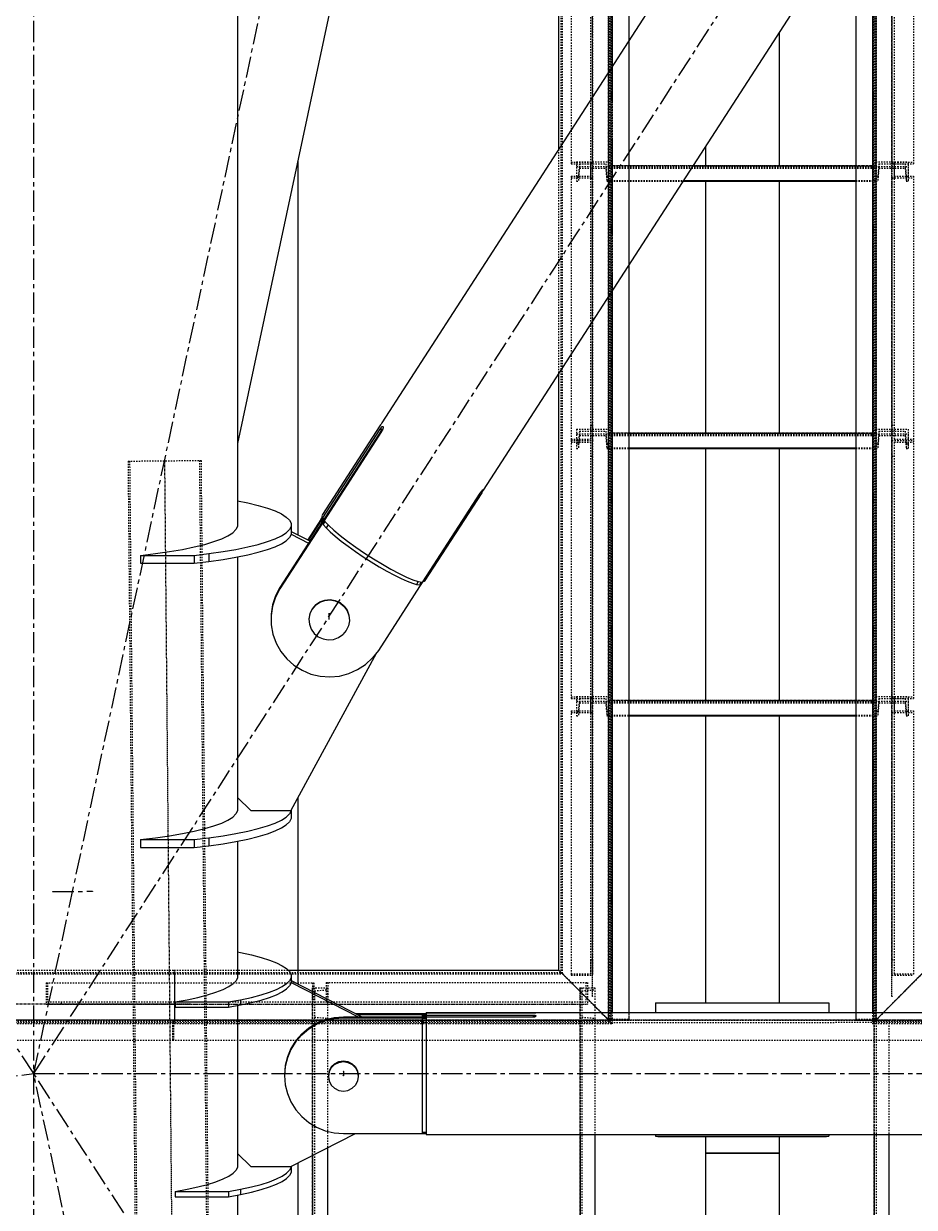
# Model space of a CAD drawing. Header units: millimetres. Extents: x 5143 to 30813, y 232 to 21408.
# Drawn here: x 22896.2 to 23229.3, y 4210.2 to 4653 of the extents above; entities that cross this region are included whole.
import ezdxf

# ---------------------------------------------------------------- set-up
doc = ezdxf.new("R2010")
doc.units = ezdxf.units.MM
doc.header["$LTSCALE"] = 0.25
for name, pattern in [('CENTER', [50.8, 31.75, -6.35, 6.35, -6.35]), ('XKITLINE00', [0]), ('XKITLINE02', [4, 2, -2]), ('XKITLINE03', [6, 3, -1, 1, -1])]:
    doc.linetypes.add(name, pattern=pattern)

msp = doc.modelspace()

# ---------------------------------------------------------------- linework, layer by layer
at = {"color": 8, "linetype": 'CENTER'}
for p, q in [((22900, 4260.27), (21825, 5900.27)), ((22900, 3985.69), (22900, 5629.8)), ((22900, 4260.27), (23430, 5080.27)), ((22900, 4260.27), (23075, 5080.27)), ((23010.5, 4430.1), (23010.5, 4432.38)), ((22907.12, 4328.32), (22921.95, 4328.45)), ((21825, 4120.57), (22900, 4260.27)), ((22899.99, 4260.27), (23429.99, 4260.27)), ((23075, 3440.27), (22900, 4260.27)), ((23430, 3440.27), (22900, 4260.27)), ((23015.8, 4261.06), (23015.8, 4259.48))]:
    msp.add_line(p, q, dxfattribs=at)
at = {"color": 1, "linetype": 'XKITLINE03'}
for p, q in [((23109.01, 4289.11), (23109.01, 5553.53)), ((23220.99, 4289.12), (23220.99, 5553.53)), ((23115.01, 4280.28), (23115.01, 5549.66)), ((23215.01, 5549.66), (23214.98, 4280.28)), ((23109.01, 4601.13), (23109.01, 4697.01)), ((23220.99, 4697.01), (23220.99, 4601.13)), ((23115.01, 4601.29), (23115.01, 4599.59)), ((23214.99, 4599.59), (23214.99, 4601.29)), ((23214.99, 4599.78), (23115.01, 4599.78)), ((23109.01, 4497.04), (23109.01, 4595.32)), ((23220.99, 4595.32), (23220.99, 4497.04)), ((23115.01, 4501.3), (23115.01, 4499.6)), ((23214.99, 4499.79), (23115.01, 4499.79)), ((23214.99, 4499.6), (23214.99, 4501.3)), ((23109.01, 4401.16), (23109.01, 4497.04)), ((23220.99, 4497.04), (23220.99, 4401.16)), ((22948.91, 4489.49), (22953.34, 4010.31)), ((23115.01, 4401.32), (23115.01, 4399.62)), ((23214.99, 4399.62), (23214.99, 4401.32)), ((23214.99, 4399.8), (23115.01, 4399.8)), ((23109.01, 4297.06), (23109.01, 4395.34)), ((23220.99, 4395.34), (23220.99, 4297.06)), ((23004.32, 4168.28), (23004.32, 4292.28)), ((23104.32, 4168.28), (23104.32, 4292.28)), ((22958.6, 4286.26), (21734.99, 4286.26)), ((22904.62, 4286.26), (23004.23, 4286.26)), ((23009.98, 4286.27), (23107.07, 4286.27)), ((22951.9, 4280.27), (21735, 4280.27)), ((23379.74, 4280.28), (22951.9, 4280.27)), ((23214.32, 4168.27), (23214.32, 4280.27))]:
    msp.add_line(p, q, dxfattribs=at)
at = {"color": 3, "linetype": 'XKITLINE02'}
for p, q in [((23097.16, 5550.14), (23097.16, 4298.1)), ((23097.69, 5550.18), (23097.69, 4297.68)), ((23114.93, 5550.18), (23114.93, 4280.34)), ((23115.01, 5549.96), (23115.01, 4280.58)), ((23115.01, 5549.66), (23115.01, 4280.28)), ((23115.46, 5550.14), (23115.46, 4279.7)), ((23115.86, 5549.94), (23115.86, 4280.56)), ((23115.86, 5549.68), (23115.86, 4280.3)), ((23116.31, 5550.19), (23116.31, 4278.85)), ((23122.51, 5549.96), (23122.51, 4280.57)), ((23122.51, 5549.67), (23122.51, 4280.28)), ((23207.5, 5549.95), (23207.48, 4280.57)), ((23207.51, 5549.67), (23207.48, 4280.29)), ((23207.51, 5549.66), (23207.48, 4280.28)), ((23214.15, 5549.94), (23214.13, 4280.56)), ((23214.16, 5549.68), (23214.13, 4280.3)), ((23214.54, 5550.14), (23214.54, 4279.7)), ((23215, 5549.97), (23214.98, 4280.58)), ((23215.01, 5549.66), (23214.98, 4280.28)), ((23215.07, 5550.18), (23215.07, 4280.33)), ((23101.01, 4697.01), (23101.01, 4600.55)), ((23108.21, 4696.42), (23108.21, 4595.25)), ((23109.01, 4697.01), (23109.01, 4595.25)), ((23220.99, 4697.01), (23220.99, 4595.25)), ((23221.79, 4696.43), (23221.79, 4595.25)), ((23228.99, 4697.01), (23228.99, 4600.55)), ((23122.51, 4646.44), (23122.51, 4562.58)), ((23116.31, 4636.85), (23116.31, 4552.99)), ((23096.31, 4605.91), (23096.31, 4299.07)), ((23101.01, 4601.13), (23109.01, 4601.13)), ((23101.01, 4600.55), (23108.21, 4600.55)), ((23103.01, 4601.29), (23103.01, 4594.09)), ((23103.01, 4601.29), (23115.01, 4601.29)), ((23104.07, 4600.59), (23103.69, 4595.79)), ((23104.07, 4600.59), (23113.94, 4600.59)), ((23104.07, 4600.59), (23104.07, 4598.89)), ((23108.21, 4601.06), (23108.21, 4497.61)), ((23108.21, 4601.06), (23109.01, 4601.06)), ((23109.01, 4601.06), (23109.01, 4501.3)), ((23113.94, 4600.59), (23114.33, 4595.79)), ((23113.94, 4600.59), (23113.94, 4598.89)), ((23115.01, 4601.29), (23115.01, 4594.09)), ((23214.99, 4601.29), (23214.99, 4599.59)), ((23214.99, 4601.29), (23214.99, 4595.79)), ((23214.99, 4601.29), (23226.99, 4601.29)), ((23216.05, 4600.59), (23215.67, 4595.79)), ((23216.05, 4600.59), (23216.05, 4598.89)), ((23216.05, 4600.59), (23225.92, 4600.59)), ((23220.99, 4601.13), (23228.99, 4601.13)), ((23220.99, 4601.06), (23220.99, 4595.32)), ((23220.99, 4601.06), (23221.79, 4601.06)), ((23220.99, 4601.06), (23220.99, 4497.04)), ((23221.79, 4601.06), (23221.79, 4595.9)), ((23221.79, 4601.06), (23221.79, 4497.61)), ((23221.79, 4600.55), (23228.99, 4600.55)), ((23225.92, 4600.59), (23225.92, 4598.89)), ((23225.92, 4600.59), (23226.31, 4595.79)), ((23226.99, 4601.29), (23226.99, 4599.59)), ((23226.99, 4601.29), (23226.99, 4595.79)), ((23101.01, 4595.9), (23101.01, 4497.04)), ((23101.01, 4595.9), (23108.21, 4595.9)), ((23103.01, 4599.59), (23115.01, 4599.59)), ((23104.07, 4598.89), (23103.69, 4594.09)), ((23104.07, 4598.89), (23113.94, 4598.89)), ((23113.94, 4598.89), (23114.33, 4594.09)), ((23115.01, 4599.78), (23115.01, 4594.09)), ((23115.01, 4599.78), (23146.55, 4599.78)), ((23115.01, 4599.59), (23214.99, 4599.59)), ((23115.01, 4599.06), (23214.99, 4599.06)), ((23115.01, 4598.91), (23214.99, 4598.91)), ((23207.48, 4599.78), (23214.99, 4599.78)), ((23214.99, 4599.78), (23214.99, 4594.09)), ((23214.99, 4599.59), (23214.99, 4594.09)), ((23214.99, 4599.59), (23226.99, 4599.59)), ((23216.05, 4598.89), (23215.67, 4594.09)), ((23216.05, 4598.89), (23225.92, 4598.89)), ((23221.79, 4595.9), (23228.99, 4595.9)), ((23225.92, 4598.89), (23226.31, 4594.09)), ((23226.99, 4599.59), (23226.99, 4594.09)), ((23228.99, 4595.9), (23228.99, 4595.32)), ((23228.99, 4595.9), (23228.99, 4497.04)), ((23101.01, 4595.32), (23109.01, 4595.32)), ((23103.01, 4595.79), (23103.69, 4595.79)), ((23103.01, 4594.09), (23103.69, 4594.09)), ((23103.69, 4595.79), (23103.69, 4594.09)), ((23108.21, 4595.25), (23109.01, 4595.25)), ((23114.33, 4595.79), (23115.01, 4595.79)), ((23114.33, 4595.79), (23114.33, 4594.09)), ((23114.33, 4594.09), (23115.01, 4594.09)), ((23115.01, 4594.28), (23143, 4594.28)), ((23115.01, 4594.27), (23142.99, 4594.27)), ((23115.01, 4594.1), (23142.89, 4594.1)), ((23115.01, 4594.09), (23142.88, 4594.09)), ((23207.48, 4594.28), (23214.99, 4594.28)), ((23207.48, 4594.27), (23214.99, 4594.27)), ((23207.48, 4594.1), (23214.99, 4594.1)), ((23207.48, 4594.09), (23214.99, 4594.09)), ((23214.99, 4595.79), (23214.99, 4594.09)), ((23214.99, 4595.79), (23215.67, 4595.79)), ((23214.99, 4594.09), (23215.67, 4594.09)), ((23215.67, 4595.79), (23215.67, 4594.09)), ((23220.99, 4595.32), (23228.99, 4595.32)), ((23220.99, 4595.25), (23221.79, 4595.25)), ((23226.31, 4595.79), (23226.31, 4594.09)), ((23226.31, 4595.79), (23226.99, 4595.79)), ((23226.31, 4594.09), (23226.99, 4594.09)), ((23226.99, 4595.79), (23226.99, 4594.09)), ((23103.01, 4501.3), (23103.01, 4494.11)), ((23103.01, 4501.3), (23115.01, 4501.3)), ((23103.01, 4499.6), (23115.01, 4499.6)), ((23104.07, 4500.6), (23103.69, 4495.8)), ((23104.07, 4498.9), (23103.69, 4494.11)), ((23104.07, 4500.6), (23113.94, 4500.6)), ((23104.07, 4500.6), (23104.07, 4498.9)), ((23104.07, 4498.9), (23113.94, 4498.9)), ((23108.21, 4502.78), (23109.01, 4502.78)), ((23108.21, 4502.78), (23108.21, 4497.61)), ((23109.01, 4502.78), (23109.01, 4497.04)), ((23113.94, 4500.6), (23114.33, 4495.8)), ((23113.94, 4500.6), (23113.94, 4498.9)), ((23113.94, 4498.9), (23114.33, 4494.11)), ((23115.01, 4501.3), (23115.01, 4494.11)), ((23115.01, 4499.79), (23115.01, 4494.11)), ((23115.01, 4499.79), (23122.51, 4499.79)), ((23115.01, 4499.6), (23214.99, 4499.6)), ((23115.01, 4499.07), (23214.99, 4499.07)), ((23115.01, 4498.92), (23214.99, 4498.92)), ((23207.48, 4499.79), (23214.99, 4499.79)), ((23214.99, 4501.3), (23214.99, 4499.6)), ((23214.99, 4501.3), (23214.99, 4495.8)), ((23214.99, 4501.3), (23226.99, 4501.3)), ((23214.99, 4499.79), (23214.99, 4494.11)), ((23214.99, 4499.6), (23214.99, 4494.11)), ((23214.99, 4499.6), (23226.99, 4499.6)), ((23216.05, 4500.6), (23215.67, 4495.8)), ((23216.05, 4498.9), (23215.67, 4494.11)), ((23216.05, 4500.6), (23216.05, 4498.9)), ((23216.05, 4500.6), (23225.92, 4500.6)), ((23216.05, 4498.9), (23225.92, 4498.9)), ((23220.99, 4502.78), (23221.79, 4502.78)), ((23225.92, 4500.6), (23225.92, 4498.9)), ((23225.92, 4500.6), (23226.31, 4495.8)), ((23225.92, 4498.9), (23226.31, 4494.11)), ((23226.99, 4501.3), (23226.99, 4499.6)), ((23226.99, 4501.3), (23226.99, 4495.8)), ((23226.99, 4499.6), (23226.99, 4494.11)), ((23101.01, 4497.61), (23108.21, 4497.61)), ((23101.01, 4497.61), (23101.01, 4497.04)), ((23101.01, 4497.04), (23109.01, 4497.04)), ((23101.01, 4497.04), (23101.01, 4400.57)), ((23101.01, 4497.04), (23109.01, 4497.04)), ((23101.01, 4496.45), (23108.21, 4496.45)), ((23103.01, 4495.8), (23103.69, 4495.8)), ((23103.01, 4494.11), (23103.69, 4494.11)), ((23103.69, 4495.8), (23103.69, 4494.11)), ((23108.21, 4496.45), (23108.21, 4395.27)), ((23109.01, 4497.04), (23109.01, 4395.27)), ((23114.33, 4495.8), (23115.01, 4495.8)), ((23114.33, 4495.8), (23114.33, 4494.11)), ((23114.33, 4494.11), (23115.01, 4494.11)), ((23115.01, 4494.29), (23122.51, 4494.29)), ((23115.01, 4494.28), (23122.51, 4494.28)), ((23115.01, 4494.12), (23122.51, 4494.12)), ((23115.01, 4494.11), (23122.51, 4494.11)), ((23207.48, 4494.29), (23214.99, 4494.29)), ((23207.48, 4494.28), (23214.99, 4494.28)), ((23207.48, 4494.12), (23214.99, 4494.12)), ((23207.48, 4494.11), (23214.99, 4494.11)), ((23214.99, 4495.8), (23214.99, 4494.11)), ((23214.99, 4495.8), (23215.67, 4495.8)), ((23214.99, 4494.11), (23215.67, 4494.11)), ((23215.67, 4495.8), (23215.67, 4494.11)), ((23220.99, 4497.04), (23228.99, 4497.04)), ((23220.99, 4497.04), (23220.99, 4491.15)), ((23220.99, 4497.04), (23228.99, 4497.04)), ((23220.99, 4497.04), (23220.99, 4395.27)), ((23221.79, 4497.61), (23228.99, 4497.61)), ((23221.79, 4496.45), (23221.79, 4491.15)), ((23221.79, 4496.45), (23228.99, 4496.45)), ((23221.79, 4496.45), (23221.79, 4395.27)), ((23226.31, 4495.8), (23226.31, 4494.11)), ((23226.31, 4495.8), (23226.99, 4495.8)), ((23226.31, 4494.11), (23226.99, 4494.11)), ((23226.99, 4495.8), (23226.99, 4494.11)), ((23228.99, 4497.04), (23228.99, 4496.45)), ((23228.99, 4497.04), (23228.99, 4400.57)), ((23108.21, 4491.15), (23109.01, 4491.15)), ((23220.99, 4491.15), (23221.79, 4491.15)), ((22935.26, 4489.36), (22962.56, 4489.61)), ((22935.26, 4489.36), (22939.69, 4010.19)), ((22935.86, 4489.37), (22940.29, 4010.19)), ((22961.96, 4489.61), (22966.39, 4010.43)), ((22962.56, 4489.61), (22966.99, 4010.44)), ((23101.01, 4401.16), (23109.01, 4401.16)), ((23103.01, 4401.32), (23103.01, 4394.12)), ((23103.01, 4401.32), (23115.01, 4401.32)), ((23108.21, 4401.09), (23108.21, 4297.63)), ((23108.21, 4401.09), (23109.01, 4401.09)), ((23109.01, 4401.09), (23109.01, 4297.06)), ((23115.01, 4401.32), (23115.01, 4394.12)), ((23214.99, 4401.32), (23214.99, 4399.62)), ((23214.99, 4401.32), (23214.99, 4395.82)), ((23214.99, 4401.32), (23226.99, 4401.32)), ((23220.99, 4401.16), (23228.99, 4401.16)), ((23220.99, 4401.09), (23220.99, 4395.34)), ((23220.99, 4401.09), (23221.79, 4401.09)), ((23220.99, 4401.09), (23220.99, 4297.06)), ((23221.79, 4401.09), (23221.79, 4395.92)), ((23221.79, 4401.09), (23221.79, 4297.63)), ((23226.99, 4401.32), (23226.99, 4399.62)), ((23226.99, 4401.32), (23226.99, 4395.82)), ((23101.01, 4400.57), (23108.21, 4400.57)), ((23103.01, 4399.62), (23115.01, 4399.62)), ((23104.07, 4400.62), (23103.69, 4395.82)), ((23104.07, 4398.92), (23103.69, 4394.12)), ((23104.07, 4400.62), (23113.94, 4400.62)), ((23104.07, 4400.62), (23104.07, 4398.92)), ((23104.07, 4398.92), (23113.94, 4398.92)), ((23113.94, 4400.62), (23114.33, 4395.82)), ((23113.94, 4400.62), (23113.94, 4398.92)), ((23113.94, 4398.92), (23114.33, 4394.12)), ((23115.01, 4399.8), (23115.01, 4394.12)), ((23115.01, 4399.8), (23122.51, 4399.8)), ((23115.01, 4399.62), (23214.99, 4399.62)), ((23115.01, 4399.08), (23214.99, 4399.08)), ((23115.01, 4398.93), (23214.99, 4398.93)), ((23207.48, 4399.8), (23214.99, 4399.8)), ((23214.99, 4399.8), (23214.99, 4394.12)), ((23214.99, 4399.62), (23214.99, 4394.12)), ((23214.99, 4399.62), (23226.99, 4399.62)), ((23216.05, 4400.62), (23215.67, 4395.82)), ((23216.05, 4398.92), (23215.67, 4394.12)), ((23216.05, 4400.62), (23216.05, 4398.92)), ((23216.05, 4400.62), (23225.92, 4400.62)), ((23216.05, 4398.92), (23225.92, 4398.92)), ((23221.79, 4400.57), (23228.99, 4400.57)), ((23225.92, 4400.62), (23225.92, 4398.92)), ((23225.92, 4400.62), (23226.31, 4395.82)), ((23225.92, 4398.92), (23226.31, 4394.12)), ((23226.99, 4399.62), (23226.99, 4394.12)), ((23101.01, 4395.92), (23101.01, 4297.06)), ((23101.01, 4395.92), (23108.21, 4395.92)), ((23101.01, 4395.34), (23109.01, 4395.34)), ((23103.01, 4395.82), (23103.69, 4395.82)), ((23103.01, 4394.12), (23103.69, 4394.12)), ((23103.69, 4395.82), (23103.69, 4394.12)), ((23108.21, 4395.27), (23109.01, 4395.27)), ((23114.33, 4395.82), (23115.01, 4395.82)), ((23114.33, 4395.82), (23114.33, 4394.12)), ((23114.33, 4394.12), (23115.01, 4394.12)), ((23115.01, 4394.3), (23122.51, 4394.3)), ((23115.01, 4394.29), (23122.51, 4394.29)), ((23115.01, 4394.13), (23122.51, 4394.13)), ((23115.01, 4394.12), (23122.51, 4394.12)), ((23207.48, 4394.3), (23214.99, 4394.3)), ((23207.48, 4394.29), (23214.99, 4394.29)), ((23207.48, 4394.13), (23214.99, 4394.13)), ((23207.48, 4394.12), (23214.99, 4394.12)), ((23214.99, 4395.82), (23214.99, 4394.12)), ((23214.99, 4395.82), (23215.67, 4395.82)), ((23214.99, 4394.12), (23215.67, 4394.12)), ((23215.67, 4395.82), (23215.67, 4394.12)), ((23220.99, 4395.34), (23228.99, 4395.34)), ((23220.99, 4395.27), (23221.79, 4395.27)), ((23221.79, 4395.92), (23228.99, 4395.92)), ((23226.31, 4395.82), (23226.31, 4394.12)), ((23226.31, 4395.82), (23226.99, 4395.82)), ((23226.31, 4394.12), (23226.99, 4394.12)), ((23226.99, 4395.82), (23226.99, 4394.12)), ((23228.99, 4395.92), (23228.99, 4395.34)), ((23228.99, 4395.92), (23228.99, 4297.06)), ((23108.21, 4302.8), (23109.01, 4302.8)), ((23108.21, 4302.8), (23108.21, 4297.63)), ((23109.01, 4302.8), (23109.01, 4297.06)), ((23220.99, 4302.8), (23221.79, 4302.8)), ((21734.92, 4298.11), (22952.56, 4298.11)), ((21735.06, 4297.58), (22952.63, 4297.58)), ((22823.8, 4298.96), (22952.64, 4298.96)), ((22952.56, 4298.96), (22952.64, 4298.96)), ((22952.56, 4298.96), (22952.56, 4298.11)), ((22952.56, 4298.96), (22995.13, 4298.96)), ((22952.56, 4298.96), (22952.56, 4298.11)), ((22952.56, 4298.11), (22952.63, 4297.58)), ((22952.56, 4298.11), (23097.16, 4298.11)), ((22952.56, 4298.11), (22952.63, 4297.58)), ((22952.63, 4297.58), (22952.63, 4280.34)), ((22952.63, 4297.58), (23097.78, 4297.58)), ((22952.63, 4297.58), (22952.63, 4280.34)), ((22952.64, 4298.96), (22952.64, 4278.96)), ((22952.64, 4298.96), (22952.64, 4278.96)), ((23096.31, 4298.96), (23097.16, 4298.1)), ((23096.31, 4298.96), (23096.31, 4298.96)), ((23096.31, 4298.96), (23096.31, 4298.96)), ((23096.31, 4298.96), (23097.16, 4298.11)), ((23096.42, 4298.96), (23116.31, 4278.96)), ((23097.16, 4298.11), (23097.78, 4297.58)), ((23097.16, 4298.1), (23097.69, 4297.67)), ((23097.69, 4297.68), (23097.69, 4297.67)), ((23097.69, 4297.67), (23114.93, 4280.34)), ((23097.78, 4297.58), (23114.92, 4280.34)), ((23101.01, 4297.63), (23108.21, 4297.63)), ((23101.01, 4297.63), (23101.01, 4297.06)), ((23101.01, 4297.06), (23109.01, 4297.06)), ((23233.58, 4298.96), (23213.69, 4278.96)), ((23232.31, 4297.66), (23215.07, 4280.33)), ((23232.21, 4297.58), (23215.08, 4280.34)), ((23220.99, 4297.06), (23228.99, 4297.06)), ((23221.79, 4297.63), (23228.99, 4297.63)), ((22904.62, 4294.26), (22905.19, 4294.26)), ((22904.62, 4294.26), (22904.62, 4286.26)), ((22904.62, 4294.26), (23004.8, 4294.26)), ((22905.19, 4294.26), (22905.19, 4287.06)), ((23004.23, 4294.26), (23004.23, 4286.26)), ((23004.32, 4292.28), (23009.82, 4292.28)), ((23004.32, 4292.28), (23004.32, 4280.28)), ((23004.32, 4292.28), (23004.32, 4168.28)), ((23004.32, 4292.28), (23004.32, 4229.63)), ((23004.32, 4292.28), (23009.82, 4292.28)), ((23004.8, 4294.26), (23004.8, 4287.06)), ((23005.02, 4292.28), (23005.02, 4168.28)), ((23005.02, 4291.21), (23009.82, 4291.6)), ((23005.02, 4291.21), (23005.02, 4281.34)), ((23009.4, 4294.27), (23009.4, 4287.07)), ((23009.4, 4294.27), (23009.98, 4294.27)), ((23009.4, 4294.27), (23107.07, 4294.27)), ((23009.82, 4292.28), (23009.82, 4291.6)), ((23009.82, 4292.28), (23009.82, 4168.28)), ((23009.82, 4292.28), (23009.82, 4232.45)), ((23009.98, 4294.27), (23009.98, 4286.27)), ((23104.32, 4292.28), (23104.32, 4168.28)), ((23104.32, 4292.28), (23104.32, 4237.42)), ((23104.32, 4292.28), (23109.82, 4292.28)), ((23104.32, 4292.28), (23109.82, 4292.28)), ((23104.32, 4292.28), (23104.32, 4280.28)), ((23105.02, 4292.28), (23105.02, 4168.28)), ((23105.02, 4291.21), (23109.82, 4291.6)), ((23105.02, 4291.21), (23105.02, 4281.34)), ((23106.49, 4294.27), (23106.49, 4287.07)), ((23107.07, 4294.27), (23107.07, 4286.27)), ((23109.82, 4292.28), (23109.82, 4168.28)), ((23109.82, 4292.28), (23109.82, 4237.42)), ((23109.82, 4292.28), (23109.82, 4291.6)), ((22904.62, 4286.26), (22910.3, 4286.26)), ((22904.62, 4286.26), (23009.91, 4286.26)), ((22905.19, 4287.06), (22910.3, 4287.06)), ((22905.19, 4287.06), (23009.91, 4287.06)), ((22910.3, 4287.06), (22910.3, 4286.26)), ((23004.17, 4287.07), (23004.17, 4286.27)), ((23004.17, 4287.07), (23009.4, 4287.07)), ((23004.17, 4287.07), (23106.49, 4287.07)), ((23004.17, 4286.27), (23009.98, 4286.27)), ((23004.17, 4286.27), (23107.07, 4286.27)), ((23009.91, 4287.06), (23009.91, 4286.26)), ((23101.26, 4287.07), (23101.26, 4286.27)), ((23112.17, 4283.12), (23116.31, 4278.96)), ((23207.48, 4283.12), (23207.48, 4280.58)), ((23213.69, 4283.12), (23213.69, 4278.84)), ((23217.83, 4283.12), (23213.69, 4278.96)), ((21734.92, 4279.81), (22952.56, 4279.81)), ((21735, 4280.27), (22952.32, 4280.27)), ((21735.03, 4279.42), (22952.29, 4279.42)), ((21735.06, 4280.34), (22952.63, 4280.34)), ((22823.8, 4278.96), (22952.64, 4278.96)), ((22951.9, 4280.27), (23375.85, 4280.28)), ((22951.9, 4280.27), (22951.9, 4272.77)), ((22951.9, 4280.27), (22951.9, 4272.77)), ((22951.9, 4280.27), (22951.9, 4272.77)), ((22951.9, 4279.42), (23375.57, 4279.43)), ((22951.93, 4279.42), (22951.92, 4272.77)), ((22952.29, 4279.42), (22952.3, 4272.77)), ((22952.32, 4280.27), (22952.32, 4272.77)), ((22952.63, 4280.34), (22952.56, 4279.81)), ((22952.63, 4280.34), (22952.56, 4279.81)), ((22952.56, 4279.81), (22952.56, 4278.96)), ((22952.56, 4279.81), (23115.35, 4279.81)), ((22952.56, 4279.81), (22952.56, 4278.96)), ((22952.56, 4278.96), (22952.64, 4278.96)), ((22952.56, 4278.96), (23116.31, 4278.96)), ((22952.63, 4280.34), (23114.92, 4280.34)), ((23004.32, 4280.28), (23009.82, 4280.28)), ((23005.02, 4281.34), (23009.82, 4280.96)), ((23009.82, 4280.96), (23009.82, 4280.28)), ((23104.32, 4280.28), (23109.82, 4280.28)), ((23105.02, 4281.34), (23109.82, 4280.96)), ((23109.82, 4280.96), (23109.82, 4280.28)), ((23114.92, 4280.34), (23115.35, 4279.81)), ((23114.93, 4280.34), (23115.46, 4279.7)), ((23115.01, 4280.58), (23122.51, 4280.58)), ((23115.01, 4280.58), (23115.01, 4280.28)), ((23115.01, 4280.28), (23122.51, 4280.28)), ((23115.35, 4279.81), (23116.2, 4278.96)), ((23115.46, 4279.7), (23116.31, 4278.85)), ((23115.86, 4280.56), (23122.51, 4280.57)), ((23115.86, 4280.56), (23115.86, 4280.3)), ((23115.86, 4280.3), (23122.51, 4280.29)), ((23122.51, 4280.58), (23122.51, 4280.57)), ((23122.51, 4280.29), (23122.51, 4280.28)), ((23207.48, 4280.58), (23214.98, 4280.58)), ((23207.48, 4280.58), (23207.48, 4280.57)), ((23207.48, 4280.57), (23214.13, 4280.56)), ((23207.48, 4280.29), (23214.13, 4280.3)), ((23207.48, 4280.29), (23207.48, 4280.28)), ((23207.48, 4280.28), (23214.98, 4280.28)), ((23214.54, 4279.7), (23213.69, 4278.84)), ((23213.69, 4278.96), (23383.26, 4278.96)), ((23214.65, 4279.81), (23213.8, 4278.96)), ((23214.13, 4280.56), (23214.13, 4280.3)), ((23214.32, 4280.27), (23214.32, 4168.27)), ((23214.32, 4280.27), (23214.32, 4237.42)), ((23214.32, 4280.27), (23219.82, 4280.27)), ((23215.07, 4280.33), (23214.54, 4279.7)), ((23215.08, 4280.34), (23214.65, 4279.81)), ((23214.65, 4279.81), (23383.08, 4279.81)), ((23214.98, 4280.58), (23214.98, 4280.28)), ((23214.98, 4280.27), (23214.98, 4280.28)), ((23215.02, 4280.27), (23215.02, 4168.27)), ((23215.08, 4280.34), (23383.46, 4280.34)), ((23219.82, 4280.27), (23219.82, 4168.27)), ((23219.82, 4280.27), (23219.82, 4237.42)), ((22823.8, 4272.77), (22952.32, 4272.77)), ((22951.9, 4272.77), (23374.07, 4272.78)), ((22951.9, 4272.77), (22951.92, 4272.77)), ((22952.3, 4272.77), (22952.32, 4272.77))]:
    msp.add_line(p, q, dxfattribs=at)
at = {"color": 7, "linetype": 'XKITLINE00'}
for p, q in [((23096.31, 5057.42), (23096.31, 4605.91)), ((23116.31, 5057.42), (23116.31, 4636.85)), ((23122.51, 5057.42), (23122.51, 4646.44)), ((23213.69, 4703.65), (23213.69, 4283.12)), ((23207.48, 4694.05), (23207.48, 4283.12)), ((23146.55, 4599.78), (23207.48, 4599.78)), ((23142.88, 4594.09), (23207.48, 4594.09)), ((23142.89, 4594.1), (23207.48, 4594.1)), ((23142.99, 4594.27), (23207.48, 4594.27)), ((23143, 4594.28), (23207.48, 4594.28)), ((23122.51, 4562.58), (23122.51, 4283.12)), ((23116.31, 4552.99), (23116.31, 4283.12)), ((23096.31, 4522.04), (23096.31, 4298.96)), ((23122.51, 4499.79), (23207.48, 4499.79)), ((23122.51, 4494.29), (23207.48, 4494.29)), ((23122.51, 4494.28), (23207.48, 4494.28)), ((23122.51, 4494.12), (23207.48, 4494.12)), ((23122.51, 4494.11), (23207.48, 4494.11)), ((23122.51, 4399.8), (23207.48, 4399.8)), ((23122.51, 4394.3), (23207.48, 4394.3)), ((23122.51, 4394.29), (23207.48, 4394.29)), ((23122.51, 4394.13), (23207.48, 4394.13)), ((23122.51, 4394.12), (23207.48, 4394.12)), ((22995.13, 4298.96), (23096.42, 4298.96)), ((23096.31, 4299.07), (23096.42, 4298.96)), ((23096.42, 4298.96), (23112.17, 4283.12)), ((23233.58, 4298.96), (23217.83, 4283.12)), ((23214.98, 4280.28), (23214.98, 4280.27)), ((23104.32, 4237.42), (23104.32, 4187.77)), ((23109.82, 4237.42), (23109.82, 4187.77)), ((23214.32, 4237.42), (23214.32, 4187.77)), ((23219.82, 4237.42), (23219.82, 4187.77)), ((23004.32, 4229.63), (23004.32, 4187.77)), ((23009.82, 4232.45), (23009.82, 4187.77))]:
    msp.add_line(p, q, dxfattribs=at)
at = {"color": 8, "linetype": 'XKITLINE00'}
for p, q in [((22976.2, 5034.81), (22976.2, 4464.85)), ((23261.85, 4862.09), (23030.17, 4503.64)), ((23299.82, 4836.91), (23068.14, 4478.46)), ((23010.49, 4656.64), (22976.2, 4495.94)), ((23178.8, 4649.66), (23178.8, 4599.78)), ((23151.2, 4606.96), (23151.2, 4599.78)), ((22998.8, 4601.83), (22998.8, 4461.76)), ((23151.2, 4594.09), (23151.2, 4499.79)), ((23178.8, 4594.09), (23178.8, 4499.79)), ((23029.89, 4503.2), (23029.69, 4502.88)), ((23030.08, 4503.49), (23029.89, 4503.2)), ((23030.17, 4503.64), (23030.08, 4503.49)), ((23030.25, 4503.73), (23030.17, 4503.64)), ((23030.11, 4500.95), (22992.1, 4442.14)), ((23029.48, 4502.56), (23008, 4469.34)), ((23029.48, 4501.37), (23008, 4468.14)), ((23030.11, 4500.64), (23008.64, 4467.41)), ((23030.11, 4500.41), (23008.64, 4467.18)), ((23029.69, 4502.88), (23029.48, 4502.56)), ((23029.48, 4502.56), (23029.5, 4502.54)), ((23029.69, 4501.67), (23029.48, 4501.37)), ((23029.48, 4501.37), (23030.32, 4500.84)), ((23029.69, 4502.88), (23029.71, 4502.87)), ((23029.89, 4501.94), (23029.69, 4501.67)), ((23029.69, 4501.67), (23030.5, 4501.16)), ((23030.08, 4502.16), (23029.89, 4501.94)), ((23030.08, 4502.16), (23030.17, 4502.24)), ((23030.11, 4500.95), (23030.34, 4500.81)), ((23030.11, 4500.95), (23030.11, 4500.64)), ((23030.31, 4500.74), (23030.11, 4500.41)), ((23030.11, 4500.64), (23030.2, 4500.55)), ((23030.17, 4502.24), (23030.25, 4502.3)), ((23030.25, 4502.3), (23030.43, 4502.34)), ((23030.47, 4501.08), (23030.31, 4500.74)), ((23030.32, 4500.84), (23030.31, 4500.83)), ((23030.44, 4501.01), (23030.32, 4500.84)), ((23030.43, 4502.34), (23030.56, 4502.29)), ((23030.59, 4501.42), (23030.47, 4501.08)), ((23030.56, 4502.29), (23030.65, 4502.17)), ((23030.67, 4501.72), (23030.59, 4501.42)), ((23030.65, 4502.17), (23030.68, 4501.98)), ((23030.68, 4501.98), (23030.67, 4501.72)), ((23151.2, 4494.11), (23151.2, 4399.8)), ((23178.8, 4494.11), (23178.8, 4399.8)), ((23066.89, 4477.37), (23045.42, 4444.14)), ((23067.53, 4477.53), (23046.06, 4444.3)), ((23067.11, 4477.68), (23066.89, 4477.37)), ((23067.34, 4477.99), (23067.11, 4477.68)), ((23067.16, 4477.76), (23067.53, 4477.53)), ((23067.56, 4478.26), (23067.34, 4477.99)), ((23067.39, 4478.06), (23067.73, 4477.84)), ((23067.73, 4477.84), (23067.53, 4477.53)), ((23067.76, 4478.48), (23067.56, 4478.26)), ((23067.92, 4478.12), (23067.73, 4477.84)), ((23067.76, 4478.48), (23067.93, 4478.64)), ((23068.07, 4478.36), (23067.92, 4478.12)), ((23067.93, 4478.64), (23068.07, 4478.73)), ((23068.07, 4478.73), (23068.15, 4478.74)), ((23068.14, 4478.46), (23068.07, 4478.36)), ((23068.17, 4478.54), (23068.14, 4478.46)), ((23068.15, 4478.74), (23068.19, 4478.68)), ((23068.19, 4478.68), (23068.17, 4478.54)), ((22976.2, 4474.54), (22980.04, 4473.75)), ((22980.04, 4473.75), (22983.97, 4472.79)), ((22983.97, 4472.79), (22987.4, 4471.77)), ((22987.4, 4471.77), (22990.3, 4470.7)), ((22990.3, 4470.7), (22992.65, 4469.58)), ((22992.65, 4469.58), (22994.43, 4468.44)), ((22994.43, 4468.44), (22995.62, 4467.27)), ((23007.41, 4467.58), (23002.46, 4459.92)), ((23007.42, 4467.65), (23007.37, 4467.39)), ((23007.91, 4468.41), (23007.42, 4467.65)), ((23008.09, 4468.09), (23007.42, 4467.05)), ((23008.39, 4467.9), (23007.59, 4466.65)), ((23008, 4469.34), (23007.75, 4468.9)), ((23007.75, 4468.9), (23008, 4468.14)), ((23008, 4469.34), (23008.03, 4469.32)), ((23008, 4468.14), (23008.64, 4467.74)), ((23008.39, 4467.9), (23008.64, 4467.74)), ((22974.43, 4462.56), (22975.62, 4463.72)), ((22976.22, 4464.9), (22975.62, 4463.72)), ((22976.2, 4466.14), (22976.22, 4466.09)), ((22976.22, 4466.09), (22976.22, 4464.9)), ((23008.64, 4467.2), (22992.1, 4441.62)), ((22994.43, 4462.56), (22995.62, 4463.72)), ((22995.62, 4467.27), (22996.22, 4466.09)), ((22996.22, 4464.9), (22995.62, 4463.72)), ((22996.22, 4466.09), (22996.22, 4464.9)), ((22996.22, 4464.9), (22996.22, 4461.95)), ((23007.42, 4467.07), (23002.71, 4459.79)), ((23007.37, 4467.39), (23007.42, 4467.05)), ((23007.42, 4467.05), (23007.59, 4466.65)), ((23007.59, 4466.65), (23007.83, 4466.5)), ((23008.92, 4466.8), (23008.21, 4465.7)), ((23008.21, 4465.7), (23009.32, 4464.43)), ((23008.64, 4467.41), (23008.64, 4467.2)), ((23008.64, 4467.41), (23008.73, 4467.32)), ((23008.64, 4467.18), (23008.91, 4466.8)), ((23008.91, 4466.8), (23010.34, 4465.27)), ((23010.06, 4465.57), (23009.32, 4464.43)), ((23009.32, 4464.43), (23010.85, 4462.93)), ((23010.34, 4465.27), (23012.26, 4463.49)), ((23012.26, 4463.49), (23014.64, 4461.51)), ((22963.97, 4458.21), (22967.4, 4459.23)), ((22967.4, 4459.23), (22970.3, 4460.3)), ((22970.3, 4460.3), (22972.65, 4461.41)), ((22972.65, 4461.41), (22974.43, 4462.56)), ((22983.97, 4458.21), (22987.4, 4459.23)), ((22987.4, 4459.23), (22990.3, 4460.3)), ((22990.3, 4460.3), (22992.65, 4461.41)), ((22992.65, 4461.41), (22994.43, 4462.56)), ((22992.65, 4458.46), (22994.43, 4459.6)), ((22994.43, 4459.6), (22995.62, 4460.77)), ((22996.22, 4461.95), (22995.62, 4460.77)), ((22996.22, 4463.06), (23003.31, 4459.49)), ((22996.22, 4462.01), (23002.8, 4458.69)), ((23010.85, 4462.93), (23012.77, 4461.25)), ((23012.77, 4461.25), (23015.03, 4459.43)), ((23014.64, 4461.51), (23017.39, 4459.39)), ((23015.03, 4459.43), (23017.57, 4457.51)), ((23017.39, 4459.39), (23020.44, 4457.18)), ((22939.95, 4454.1), (22945.55, 4454.76)), ((22945.55, 4454.76), (22950.79, 4455.51)), ((22950.79, 4455.51), (22955.63, 4456.34)), ((22955.63, 4456.34), (22960.04, 4457.24)), ((22959.95, 4454.1), (22965.55, 4454.76)), ((22960.04, 4457.24), (22963.97, 4458.21)), ((22965.55, 4454.76), (22970.79, 4455.51)), ((22965.55, 4454.76), (22965.55, 4451.81)), ((22970.79, 4455.51), (22975.63, 4456.34)), ((22975.63, 4456.34), (22980.04, 4457.24)), ((22975.63, 4453.39), (22980.04, 4454.29)), ((22980.04, 4457.24), (22983.97, 4458.21)), ((22980.04, 4454.29), (22983.97, 4455.25)), ((22983.97, 4455.25), (22987.4, 4456.27)), ((22987.4, 4456.27), (22990.3, 4457.35)), ((22990.3, 4457.35), (22992.65, 4458.46)), ((23017.57, 4457.51), (23020.33, 4455.54)), ((23020.33, 4455.54), (23023.24, 4453.57)), ((23020.44, 4457.18), (23023.68, 4454.97)), ((23023.68, 4454.97), (23027.03, 4452.81)), ((22939.95, 4454.1), (22939.95, 4451.14)), ((22939.95, 4454.1), (22959.95, 4454.1)), ((22939.95, 4451.14), (22959.95, 4451.14)), ((22959.95, 4454.1), (22959.95, 4451.14)), ((22959.95, 4451.14), (22965.55, 4451.81)), ((22965.55, 4451.81), (22970.79, 4452.56)), ((22970.79, 4452.56), (22975.63, 4453.39)), ((22976.2, 4453.5), (22976.19, 4363.57)), ((23023.24, 4453.57), (23026.23, 4451.65)), ((23026.23, 4451.65), (23029.21, 4449.83)), ((23027.03, 4452.81), (23030.38, 4450.78)), ((23029.21, 4449.83), (23032.12, 4448.16)), ((23030.38, 4450.78), (23033.62, 4448.92)), ((23032.12, 4448.16), (23034.88, 4446.67)), ((23033.62, 4448.92), (23036.67, 4447.31)), ((23034.88, 4446.67), (23037.42, 4445.41)), ((23036.67, 4447.31), (23039.42, 4445.99)), ((23037.42, 4445.41), (23039.68, 4444.4)), ((23039.42, 4445.99), (23041.8, 4444.99)), ((22992.1, 4442.14), (22990.43, 4439.01)), ((22992.1, 4441.62), (22990.43, 4438.48)), ((22992.1, 4442.14), (22992.1, 4441.62)), ((23045.41, 4444.14), (23028.89, 4418.57)), ((23039.68, 4444.4), (23041.6, 4443.67)), ((23041.6, 4443.67), (23043.13, 4443.25)), ((23041.8, 4444.99), (23043.73, 4444.36)), ((23043.84, 4444.34), (23043.13, 4443.25)), ((23043.13, 4443.25), (23044.24, 4443.13)), ((23043.73, 4444.36), (23045.15, 4444.1)), ((23044.9, 4444.15), (23044.24, 4443.13)), ((23045.03, 4443.5), (23044.9, 4443.35)), ((23045.69, 4444.53), (23045.03, 4443.5)), ((23045.15, 4444.1), (23045.42, 4444.14)), ((23045.68, 4444.54), (23046.06, 4444.3)), ((22990.43, 4439.01), (22989.3, 4435.64)), ((22990.43, 4438.48), (22989.3, 4435.12)), ((22990.43, 4439.01), (22990.43, 4438.48)), ((23005.36, 4435.61), (23006.98, 4436.73)), ((23005.36, 4435.47), (23006.98, 4436.59)), ((23006.98, 4436.73), (23008.85, 4437.4)), ((23006.98, 4436.59), (23008.85, 4437.26)), ((23008.85, 4437.4), (23010.82, 4437.57)), ((23008.85, 4437.26), (23010.82, 4437.43)), ((23010.82, 4437.57), (23012.78, 4437.23)), ((23010.82, 4437.43), (23012.78, 4437.09)), ((23012.78, 4437.23), (23014.58, 4436.41)), ((23012.78, 4437.09), (23014.58, 4436.27)), ((22989.3, 4435.64), (22988.75, 4432.14)), ((22989.3, 4435.12), (22988.75, 4431.61)), ((22988.75, 4432.14), (22988.75, 4431.61)), ((23003.25, 4432.34), (23002.9, 4430.42)), ((23003.25, 4432.2), (23002.9, 4430.28)), ((23004.08, 4434.11), (23003.25, 4432.34)), ((23004.08, 4433.97), (23003.25, 4432.2)), ((23005.36, 4435.61), (23004.08, 4434.11)), ((23005.36, 4435.47), (23004.08, 4433.97)), ((23004.08, 4434.11), (23004.08, 4433.97)), ((23014.58, 4436.41), (23014.58, 4436.27)), ((23014.58, 4436.41), (23016.1, 4435.15)), ((23014.58, 4436.27), (23016.1, 4435.01)), ((23016.1, 4435.15), (23017.23, 4433.56)), ((23016.1, 4435.01), (23017.23, 4433.41)), ((23017.23, 4433.56), (23017.91, 4431.72)), ((23017.23, 4433.41), (23017.91, 4431.58)), ((22988.75, 4431.61), (22988.79, 4428.07)), ((22988.79, 4428.07), (22989.43, 4424.58)), ((23002.9, 4430.42), (23002.9, 4430.28)), ((23002.9, 4430.28), (23003.08, 4428.33)), ((23003.08, 4428.33), (23003.76, 4426.5)), ((23017.74, 4427.71), (23016.91, 4425.94)), ((23018.09, 4429.63), (23017.74, 4427.71)), ((23017.91, 4431.72), (23018.09, 4429.77)), ((23017.91, 4431.58), (23018.09, 4429.63)), ((22989.43, 4424.58), (22990.64, 4421.24)), ((23003.76, 4426.5), (23004.89, 4424.9)), ((23004.89, 4424.9), (23006.42, 4423.64)), ((23006.42, 4423.64), (23008.21, 4422.82)), ((23012.14, 4422.65), (23014.01, 4423.32)), ((23014.01, 4423.32), (23015.63, 4424.44)), ((23016.91, 4425.94), (23015.63, 4424.44)), ((22990.64, 4421.24), (22992.39, 4418.14)), ((23008.21, 4422.82), (23010.17, 4422.48)), ((23010.17, 4422.48), (23012.14, 4422.65)), ((22992.39, 4418.14), (22994.64, 4415.37)), ((22994.64, 4415.37), (22997.31, 4413)), ((23028.02, 4417.45), (22996.19, 4358.65)), ((23024.09, 4413.32), (23026.71, 4415.75)), ((23028.89, 4418.57), (23026.71, 4415.75)), ((22997.31, 4413), (23000.35, 4411.1)), ((23000.35, 4411.1), (23003.67, 4409.72)), ((23017.82, 4409.88), (23021.1, 4411.35)), ((23021.1, 4411.35), (23024.09, 4413.32)), ((23003.67, 4409.72), (23007.17, 4408.89)), ((23007.17, 4408.89), (23010.76, 4408.64)), ((23010.76, 4408.64), (23014.34, 4408.97)), ((23014.34, 4408.97), (23017.82, 4409.88)), ((23151.2, 4394.12), (23151.2, 4286.75)), ((23178.8, 4394.12), (23178.8, 4286.75)), ((22976.19, 4363.57), (22981.19, 4358.65)), ((22976.2, 4363.57), (22976.2, 4358.53)), ((22998.8, 4363.45), (22998.8, 4294.26)), ((22974.43, 4356.23), (22975.62, 4357.4)), ((22976.22, 4358.58), (22975.62, 4357.4)), ((22976.2, 4359.81), (22976.22, 4359.76)), ((22976.22, 4359.76), (22976.22, 4358.58)), ((22981.19, 4358.65), (22996.19, 4358.65)), ((22994.43, 4356.23), (22995.62, 4357.4)), ((22996.22, 4358.58), (22995.62, 4357.4)), ((22996.22, 4358.69), (22996.22, 4355.62)), ((22963.97, 4351.88), (22967.4, 4352.9)), ((22967.4, 4352.9), (22970.3, 4353.97)), ((22970.3, 4353.97), (22972.65, 4355.09)), ((22972.65, 4355.09), (22974.43, 4356.23)), ((22983.97, 4351.88), (22987.4, 4352.9)), ((22987.4, 4352.9), (22990.3, 4353.97)), ((22990.3, 4353.97), (22992.65, 4355.09)), ((22992.65, 4355.09), (22994.43, 4356.23)), ((22992.65, 4352.13), (22994.43, 4353.28)), ((22994.43, 4353.28), (22995.62, 4354.44)), ((22996.22, 4355.62), (22995.62, 4354.44)), ((22939.95, 4347.77), (22945.55, 4348.44)), ((22945.55, 4348.44), (22950.79, 4349.19)), ((22950.79, 4349.19), (22955.63, 4350.01)), ((22955.63, 4350.01), (22960.04, 4350.91)), ((22959.95, 4347.77), (22965.55, 4348.44)), ((22960.04, 4350.91), (22963.97, 4351.88)), ((22965.55, 4348.44), (22970.79, 4349.19)), ((22965.55, 4348.44), (22965.55, 4345.48)), ((22970.79, 4349.19), (22975.63, 4350.01)), ((22975.63, 4350.01), (22980.04, 4350.91)), ((22975.63, 4347.06), (22980.04, 4347.96)), ((22980.04, 4350.91), (22983.97, 4351.88)), ((22980.04, 4347.96), (22983.97, 4348.93)), ((22983.97, 4348.93), (22987.4, 4349.95)), ((22987.4, 4349.95), (22990.3, 4351.02)), ((22990.3, 4351.02), (22992.65, 4352.13)), ((22939.95, 4347.77), (22939.95, 4344.82)), ((22939.95, 4347.77), (22959.95, 4347.77)), ((22939.95, 4344.82), (22959.95, 4344.82)), ((22959.95, 4347.77), (22959.95, 4344.82)), ((22959.95, 4344.82), (22965.55, 4345.48)), ((22965.55, 4345.48), (22970.79, 4346.23)), ((22970.79, 4346.23), (22975.63, 4347.06)), ((22976.2, 4347.18), (22976.2, 4296.07)), ((22976.2, 4305.74), (22977.34, 4305.53)), ((22977.34, 4305.53), (22981.4, 4304.64)), ((22981.4, 4304.64), (22985.01, 4303.7)), ((22985.01, 4303.7), (22988.16, 4302.71)), ((22988.16, 4302.71), (22990.82, 4301.68)), ((22990.82, 4301.68), (22992.96, 4300.61)), ((22992.96, 4300.61), (22994.59, 4299.51)), ((22994.59, 4299.51), (22995.68, 4298.4)), ((22975.68, 4295), (22974.59, 4293.89)), ((22976.23, 4296.13), (22975.68, 4295)), ((22976.2, 4297.33), (22976.23, 4297.27)), ((22976.23, 4297.27), (22976.23, 4296.13)), ((22995.68, 4295), (22994.59, 4293.89)), ((22995.68, 4298.4), (22996.23, 4297.27)), ((22996.23, 4296.13), (22995.68, 4295)), ((22996.23, 4297.27), (22996.23, 4296.13)), ((22996.23, 4296.13), (22996.23, 4294.16)), ((22996.23, 4295.07), (23022.72, 4281.49)), ((22965.01, 4289.7), (22968.16, 4290.69)), ((22968.16, 4290.69), (22970.81, 4291.72)), ((22970.81, 4291.72), (22972.96, 4292.79)), ((22972.96, 4292.79), (22974.59, 4293.89)), ((22985.01, 4289.7), (22988.16, 4290.69)), ((22988.16, 4290.69), (22990.81, 4291.72)), ((22990.81, 4291.72), (22992.96, 4292.79)), ((22990.81, 4289.75), (22992.96, 4290.82)), ((22992.96, 4292.79), (22994.59, 4293.89)), ((22992.96, 4290.82), (22994.59, 4291.92)), ((22995.68, 4293.04), (22994.59, 4291.92)), ((22996.23, 4294.16), (22995.68, 4293.04)), ((22996.23, 4294.36), (23021.35, 4281.49)), ((22952.88, 4287.06), (22957.34, 4287.87)), ((22952.88, 4287.06), (22972.88, 4287.05)), ((22952.88, 4287.06), (22952.88, 4285.09)), ((22957.34, 4287.87), (22961.4, 4288.76)), ((22961.4, 4288.76), (22965.01, 4289.7)), ((22972.88, 4287.05), (22977.34, 4287.87)), ((22972.88, 4287.05), (22972.88, 4285.09)), ((22977.34, 4287.87), (22981.4, 4288.76)), ((22977.34, 4287.87), (22977.34, 4285.91)), ((22977.34, 4285.91), (22981.4, 4286.79)), ((22981.4, 4288.76), (22985.01, 4289.7)), ((22981.4, 4286.79), (22985.01, 4287.73)), ((22985.01, 4287.73), (22988.16, 4288.72)), ((22988.16, 4288.72), (22990.81, 4289.75)), ((23132.57, 4286.75), (23197.42, 4286.75)), ((23132.57, 4286.75), (23132.57, 4283.12)), ((23197.42, 4286.75), (23197.42, 4283.12)), ((22952.88, 4285.09), (22972.88, 4285.09)), ((22972.88, 4285.09), (22977.34, 4285.91)), ((22976.2, 4285.7), (22976.2, 4230.39)), ((23020.32, 4282.72), (23046.8, 4282.72)), ((23021.01, 4282.37), (23045.3, 4282.37)), ((23045.3, 4282.57), (23046.8, 4282.57)), ((23045.3, 4282.57), (23045.3, 4282.46)), ((23045.3, 4282.46), (23046.8, 4282.46)), ((23045.3, 4282.46), (23045.3, 4282.28)), ((23045.3, 4282.28), (23045.3, 4281.73)), ((23045.3, 4282.03), (23046.8, 4282.03)), ((23045.3, 4281.73), (23046.8, 4281.73)), ((23045.3, 4281.73), (23045.3, 4281.51)), ((23046.8, 4283.07), (23046.8, 4282.98)), ((23046.8, 4283.07), (23086.8, 4283.07)), ((23046.8, 4282.98), (23086.8, 4282.98)), ((23046.8, 4282.98), (23046.8, 4282.77)), ((23046.8, 4282.77), (23046.8, 4282.14)), ((23046.8, 4282.14), (23046.8, 4281.51)), ((23046.8, 4282.14), (23086.8, 4282.14)), ((23046.8, 4281.73), (23046.8, 4281.51)), ((23086.8, 4283.07), (23086.8, 4282.98)), ((23086.8, 4283.07), (23087.11, 4283.07)), ((23086.8, 4282.98), (23087.11, 4282.99)), ((23086.8, 4282.14), (23086.8, 4281.51)), ((23086.8, 4282.14), (23087.11, 4282.13)), ((23087.11, 4283.07), (23087.39, 4283.08)), ((23087.11, 4283.07), (23087.11, 4282.99)), ((23087.11, 4282.99), (23087.39, 4283)), ((23087.11, 4282.13), (23087.11, 4281.47)), ((23087.11, 4282.13), (23087.39, 4282.1)), ((23087.11, 4281.47), (23087.39, 4281.53)), ((23087.39, 4283.08), (23087.63, 4283.1)), ((23087.39, 4283), (23087.63, 4283.02)), ((23087.39, 4282.1), (23087.63, 4282.04)), ((23087.39, 4281.53), (23087.63, 4281.62)), ((23087.63, 4283.1), (23087.8, 4283.12)), ((23087.63, 4283.02), (23087.8, 4283.04)), ((23087.63, 4282.04), (23087.8, 4281.97)), ((23087.63, 4281.62), (23087.8, 4281.73)), ((23087.8, 4283.12), (23242.19, 4283.12)), ((23087.8, 4283.12), (23087.88, 4283.1)), ((23087.8, 4283.04), (23087.88, 4283.07)), ((23087.8, 4281.97), (23087.88, 4281.9)), ((23087.8, 4281.73), (23087.88, 4281.81)), ((23087.88, 4283.1), (23087.88, 4283.07)), ((23087.88, 4281.9), (23087.88, 4281.81)), ((23000.24, 4275.15), (23002.86, 4277.36)), ((23002.86, 4277.36), (23005.81, 4279.13)), ((23002.86, 4277.01), (23005.81, 4278.78)), ((23005.81, 4279.13), (23009, 4280.43)), ((23005.81, 4278.78), (23009, 4280.08)), ((23009, 4280.43), (23012.35, 4281.23)), ((23009, 4280.08), (23012.35, 4280.88)), ((23012.35, 4281.23), (23015.8, 4281.49)), ((23012.35, 4281.23), (23012.35, 4280.88)), ((23012.35, 4280.88), (23015.8, 4281.14)), ((23015.8, 4281.49), (23015.8, 4281.14)), ((23015.8, 4281.49), (23086.8, 4281.49)), ((23015.8, 4281.14), (23046.8, 4281.14)), ((23045.29, 4277.3), (23045.29, 4274.77)), ((23045.3, 4281), (23046.8, 4281)), ((23045.3, 4281), (23045.29, 4279.4)), ((23045.29, 4279.4), (23046.79, 4279.4)), ((23045.29, 4279.4), (23045.29, 4277.3)), ((23046.79, 4277.75), (23046.79, 4274.93)), ((23046.8, 4281.45), (23086.8, 4281.45)), ((23046.8, 4281.45), (23046.79, 4280.04)), ((23046.79, 4280.04), (23046.79, 4277.75)), ((23086.8, 4281.49), (23086.8, 4281.45)), ((23086.8, 4281.45), (23087.11, 4281.47)), ((23000.24, 4275.15), (22998, 4272.57)), ((23000.24, 4274.8), (22998, 4272.22)), ((23000.24, 4274.8), (23002.86, 4277.01)), ((23045.29, 4274.77), (23045.29, 4271.87)), ((23046.79, 4274.93), (23046.79, 4271.66)), ((22996.19, 4269.67), (22994.87, 4266.53)), ((22996.19, 4269.32), (22994.87, 4266.18)), ((22998, 4272.57), (22996.19, 4269.67)), ((22998, 4272.22), (22996.19, 4269.32)), ((23045.29, 4271.87), (23045.29, 4268.67)), ((23045.29, 4268.67), (23045.29, 4265.25)), ((23046.79, 4271.66), (23046.79, 4268.05)), ((22994.87, 4266.53), (22994.07, 4263.22)), ((22994.87, 4266.18), (22994.07, 4262.87)), ((23011.26, 4262.73), (23012.5, 4263.95)), ((23012.5, 4263.95), (23014.06, 4264.73)), ((23012.5, 4263.8), (23014.06, 4264.59)), ((23012.5, 4263.8), (23014.06, 4264.59)), ((23012.5, 4263.66), (23014.06, 4264.45)), ((23014.06, 4264.73), (23015.8, 4265)), ((23014.06, 4264.59), (23015.8, 4264.86)), ((23014.06, 4264.59), (23015.8, 4264.86)), ((23014.06, 4264.45), (23015.8, 4264.72)), ((23015.8, 4265), (23015.8, 4264.86)), ((23015.8, 4265), (23017.53, 4264.73)), ((23015.8, 4264.86), (23017.53, 4264.59)), ((23015.8, 4264.86), (23017.53, 4264.59)), ((23015.8, 4264.86), (23015.8, 4264.72)), ((23015.8, 4264.72), (23017.53, 4264.45)), ((23017.53, 4264.73), (23019.09, 4263.95)), ((23017.53, 4264.59), (23019.09, 4263.8)), ((23017.53, 4264.59), (23019.09, 4263.8)), ((23017.53, 4264.45), (23019.09, 4263.66)), ((23019.09, 4263.95), (23020.33, 4262.73)), ((23045.29, 4265.25), (23045.29, 4261.71)), ((23046.79, 4268.05), (23046.79, 4264.2)), ((23046.79, 4264.2), (23046.79, 4260.23)), ((22994.07, 4263.22), (22993.8, 4259.84)), ((22994.07, 4262.87), (22993.8, 4259.48)), ((22993.8, 4259.84), (22993.8, 4259.48)), ((22993.8, 4259.48), (22994.07, 4256.1)), ((23010.47, 4261.19), (23010.2, 4259.48)), ((23010.47, 4261.05), (23010.2, 4259.34)), ((23010.47, 4261.05), (23010.2, 4259.34)), ((23010.47, 4260.91), (23010.2, 4259.2)), ((23010.2, 4259.48), (23010.2, 4259.34)), ((23011.26, 4262.73), (23010.47, 4261.19)), ((23011.26, 4262.59), (23010.47, 4261.05)), ((23011.26, 4262.59), (23010.47, 4261.05)), ((23011.26, 4262.44), (23010.47, 4260.91)), ((23011.26, 4262.59), (23012.5, 4263.8)), ((23011.26, 4262.59), (23012.5, 4263.8)), ((23011.26, 4262.44), (23012.5, 4263.66)), ((23019.09, 4263.8), (23020.33, 4262.59)), ((23019.09, 4263.8), (23020.33, 4262.59)), ((23019.09, 4263.66), (23020.33, 4262.44)), ((23020.33, 4262.73), (23021.12, 4261.19)), ((23020.33, 4262.59), (23021.12, 4261.05)), ((23020.33, 4262.59), (23021.12, 4261.05)), ((23020.33, 4262.44), (23021.12, 4260.91)), ((23021.12, 4261.19), (23021.4, 4259.48)), ((23021.12, 4261.05), (23021.4, 4259.34)), ((23021.12, 4261.05), (23021.4, 4259.34)), ((23021.12, 4260.91), (23021.4, 4259.2)), ((23021.4, 4259.48), (23021.4, 4259.34)), ((23045.29, 4261.71), (23045.29, 4258.13)), ((23046.79, 4260.23), (23046.79, 4256.27)), ((22994.07, 4256.1), (22994.87, 4252.79)), ((23010.2, 4259.34), (23010.2, 4259.2)), ((23010.2, 4259.2), (23010.47, 4257.5)), ((23010.47, 4257.5), (23011.26, 4255.96)), ((23011.26, 4255.96), (23012.5, 4254.74)), ((23019.09, 4254.74), (23020.33, 4255.96)), ((23021.12, 4257.5), (23020.33, 4255.96)), ((23021.4, 4259.2), (23021.12, 4257.5)), ((23021.4, 4259.34), (23021.4, 4259.2)), ((23045.29, 4258.13), (23045.29, 4254.6)), ((23046.79, 4256.27), (23046.79, 4252.42)), ((22994.87, 4252.79), (22996.19, 4249.65)), ((23012.5, 4254.74), (23014.06, 4253.96)), ((23014.06, 4253.96), (23015.8, 4253.69)), ((23015.8, 4253.69), (23017.53, 4253.96)), ((23017.53, 4253.96), (23019.09, 4254.74)), ((23045.29, 4254.6), (23045.29, 4251.22)), ((23045.29, 4251.22), (23045.29, 4248.08)), ((23046.79, 4252.42), (23046.79, 4248.81)), ((22996.19, 4249.65), (22998, 4246.75)), ((22998, 4246.75), (23000.24, 4244.17)), ((23045.29, 4248.08), (23045.29, 4245.24)), ((23046.79, 4248.81), (23046.79, 4245.56)), ((23000.24, 4244.17), (23002.86, 4241.96)), ((23002.86, 4241.96), (23005.81, 4240.19)), ((23045.29, 4245.24), (23045.29, 4242.79)), ((23045.29, 4242.79), (23045.29, 4240.79)), ((23046.79, 4245.56), (23046.79, 4242.74)), ((23046.79, 4242.74), (23046.79, 4240.47)), ((22996.2, 4225.47), (23020.32, 4237.83)), ((23005.81, 4240.19), (23009, 4238.89)), ((23009, 4238.89), (23012.35, 4238.09)), ((23012.35, 4238.09), (23015.8, 4237.83)), ((23015.8, 4237.83), (23046.8, 4237.83)), ((23045.29, 4240.79), (23045.29, 4239.29)), ((23045.29, 4239.29), (23045.29, 4238.33)), ((23045.29, 4238.33), (23046.79, 4238.33)), ((23045.29, 4238.33), (23045.3, 4237.94)), ((23045.3, 4237.94), (23046.8, 4237.94)), ((23046.79, 4240.47), (23046.79, 4238.79)), ((23046.79, 4238.79), (23046.79, 4237.76)), ((23046.79, 4237.76), (23046.8, 4237.48)), ((23046.8, 4237.48), (23086.8, 4237.48)), ((23086.8, 4237.48), (23087.11, 4237.48)), ((23087.11, 4237.48), (23087.39, 4237.46)), ((23087.39, 4237.46), (23087.63, 4237.45)), ((23087.63, 4237.45), (23087.8, 4237.42)), ((23087.8, 4237.42), (23242.19, 4237.42)), ((23132.57, 4237.42), (23132.57, 4236.85)), ((23197.42, 4237.42), (23197.42, 4236.85)), ((23132.57, 4236.85), (23133.44, 4236.78)), ((23132.57, 4236.85), (23197.42, 4236.85)), ((23133.44, 4236.78), (23134.63, 4236.69)), ((23134.63, 4236.69), (23195.36, 4236.69)), ((23151.2, 4236.69), (23151.2, 4187.77)), ((23178.8, 4236.69), (23178.8, 4187.77)), ((23195.36, 4236.69), (23196.55, 4236.78)), ((23196.55, 4236.78), (23197.42, 4236.85)), ((22976.2, 4230.39), (22976.2, 4225.19)), ((22976.2, 4230.39), (22981.2, 4225.47)), ((23151.2, 4230.67), (23178.8, 4230.67)), ((23151.2, 4230.51), (23178.8, 4230.51)), ((22975.68, 4224.12), (22974.59, 4223)), ((22976.23, 4225.25), (22975.68, 4224.12)), ((22976.2, 4226.45), (22976.23, 4226.38)), ((22976.23, 4226.38), (22976.23, 4225.25)), ((22981.2, 4225.47), (22996.2, 4225.47)), ((22995.68, 4224.12), (22994.59, 4223)), ((22996.23, 4225.25), (22995.68, 4224.12)), ((22996.23, 4225.48), (22996.23, 4225.25)), ((22996.23, 4225.25), (22996.23, 4223.28)), ((22998.8, 4226.8), (22998.8, 4187.77)), ((22965.01, 4218.81), (22968.16, 4219.8)), ((22968.16, 4219.8), (22970.81, 4220.84)), ((22970.81, 4220.84), (22972.96, 4221.91)), ((22972.96, 4221.91), (22974.59, 4223)), ((22985.01, 4218.81), (22988.16, 4219.8)), ((22988.16, 4219.8), (22990.81, 4220.84)), ((22990.81, 4220.84), (22992.96, 4221.91)), ((22990.81, 4218.87), (22992.96, 4219.94)), ((22992.96, 4221.91), (22994.59, 4223)), ((22992.96, 4219.94), (22994.59, 4221.03)), ((22995.68, 4222.15), (22994.59, 4221.03)), ((22996.23, 4223.28), (22995.68, 4222.15)), ((22952.88, 4216.17), (22957.34, 4216.99)), ((22952.88, 4216.17), (22972.88, 4216.17)), ((22952.88, 4216.17), (22952.88, 4214.2)), ((22957.34, 4216.99), (22961.4, 4217.87)), ((22961.4, 4217.87), (22965.01, 4218.81)), ((22972.88, 4216.17), (22977.34, 4216.99)), ((22972.88, 4216.17), (22972.88, 4214.2)), ((22977.34, 4216.99), (22981.4, 4217.87)), ((22977.34, 4216.99), (22977.34, 4215.02)), ((22977.34, 4215.02), (22981.4, 4215.9)), ((22981.4, 4217.87), (22985.01, 4218.81)), ((22981.4, 4215.9), (22985.01, 4216.84)), ((22985.01, 4216.84), (22988.16, 4217.83)), ((22988.16, 4217.83), (22990.81, 4218.87)), ((22952.88, 4214.2), (22972.88, 4214.2)), ((22972.88, 4214.2), (22977.34, 4215.02)), ((22976.2, 4214.81), (22976.2, 4162.21))]:
    msp.add_line(p, q, dxfattribs=at)
at = {"color": 1, "linetype": 'XKITLINE00'}
for centre in [(23109.01, 4601.13), (23115.01, 4601.29), (23214.99, 4601.29), (23220.99, 4601.13), (23115.01, 4599.78), (23115.01, 4599.59), (23214.99, 4599.78), (23214.99, 4599.59), (23109.01, 4595.32), (23220.99, 4595.32), (23115.01, 4501.3), (23115.01, 4499.79), (23115.01, 4499.6), (23214.99, 4501.3), (23214.99, 4499.79), (23214.99, 4499.6), (23109.01, 4497.04), (23109.01, 4497.04), (23220.99, 4497.04), (23220.99, 4497.04), (22948.91, 4489.49), (23109.01, 4401.16), (23115.01, 4401.32), (23214.99, 4401.32), (23220.99, 4401.16), (23115.01, 4399.8), (23115.01, 4399.62), (23214.99, 4399.8), (23214.99, 4399.62), (23109.01, 4395.34), (23220.99, 4395.34), (23109.01, 4297.06), (23220.99, 4297.06), (23004.32, 4292.28), (23104.32, 4292.28), (22904.62, 4286.26), (22958.6, 4286.26), (23004.23, 4286.26), (23009.98, 4286.27), (23107.07, 4286.27), (23109.01, 4289.11), (23220.99, 4289.12), (22951.9, 4280.27), (22951.9, 4280.27), (23004.32, 4280.28), (23104.32, 4280.28), (23115.01, 4280.28), (23214.32, 4280.27), (23214.98, 4280.28)]:
    msp.add_circle(centre, 0.05, dxfattribs=at)
at = {"color": 8, "linetype": 'XKITLINE00'}
for centre in [(23010.5, 4432.38), (23010.5, 4430.1), (22907.12, 4328.32), (22921.95, 4328.45), (22899.99, 4260.27), (22900, 4260.27), (22900, 4260.27), (22900, 4260.27), (22900, 4260.27), (22900, 4260.27), (22900, 4260.27), (23015.8, 4261.06), (23015.8, 4259.48)]:
    msp.add_circle(centre, 0.05, dxfattribs=at)

doc.saveas('drawing.dxf')
